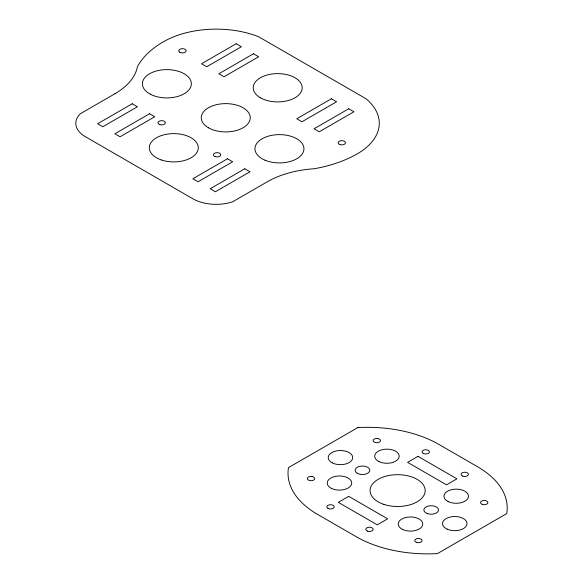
<?xml version="1.0" encoding="UTF-8"?>
<svg xmlns="http://www.w3.org/2000/svg" width="583" height="583" viewBox="0 0 583 583"><rect width="100%" height="100%" fill="white"/><g stroke="black" fill="none" stroke-linecap="round" stroke-linejoin="round"><path stroke-width="0.87" d="M114.902 93.768L80.265 113.765A32.947 19.02 0 0 0 85.461 136.765L192.842 198.767A32.947 19.02 0 0 0 232.683 201.769L267.32 181.765A78.559 45.357 0 0 1 314.084 168.764A104.102 60.1 0 0 0 357.386 153.766A74.711 43.135 0 0 0 366.051 98.767L258.663 36.773A74.711 43.135 0 0 0 163.4 41.772A104.102 60.1 0 0 0 137.42 66.768A78.559 45.357 0 0 1 114.902 93.768M132.224 103.767L97.58 123.771L102.776 126.766L137.42 106.769L132.224 103.767M236.144 43.769L201.507 63.773L206.703 66.768L241.34 46.771L236.144 43.769M149.54 113.765L114.902 133.769L120.098 136.765L154.735 116.768L149.54 113.765M253.467 53.767L218.822 73.771L224.018 76.767L258.663 56.77L253.467 53.767M227.487 158.765L192.842 178.77L198.038 181.765L232.683 161.768L227.487 158.765M331.406 98.767L296.769 118.772L301.965 121.767L336.602 101.77L331.406 98.767M244.802 168.764L210.164 188.768L215.36 191.771L249.998 171.766L244.802 168.764M348.729 108.766L314.084 128.77L319.28 131.765L353.925 111.768L348.729 108.766M357.78 427.594L288.498 467.595A100.677 58.125 0 0 0 317.509 514.344L356.483 536.841A100.677 58.125 0 0 0 437.454 553.595L506.736 513.594A100.677 58.125 0 0 0 477.725 466.845L438.751 444.341A100.677 58.125 0 0 0 357.78 427.594M348.692 496.344L338.293 502.342L377.267 524.838L387.659 518.841L348.692 496.344M417.967 456.343L407.575 462.341L446.549 484.845L456.941 478.84L417.967 456.343M377.784 438.547L376.837 438.474A3.673 2.121 0 0 0 373.164 440.595L373.288 441.142A3.673 2.121 0 0 0 379.431 442.096A3.673 2.121 0 0 0 377.784 438.547M311.971 476.544L311.016 476.471A3.673 2.121 0 0 0 307.343 478.592L307.467 479.139A3.673 2.121 0 0 0 313.618 480.093A3.673 2.121 0 0 0 311.971 476.544M215.178 156.579A3.673 2.121 0 0 0 220.768 154.823A3.673 2.121 0 0 0 215.331 152.906A3.673 2.121 0 0 0 215.178 156.579M159.829 124.609A3.673 2.121 0 0 0 165.339 122.765A3.673 2.121 0 0 0 159.829 120.929A3.673 2.121 0 0 0 159.829 124.609M179.856 52.273A3.673 2.121 0 0 0 185.999 51.319A3.673 2.121 0 0 0 181.495 48.724A3.673 2.121 0 0 0 179.856 52.273M339.43 144.387A3.673 2.121 0 0 0 345.413 143.141A3.673 2.121 0 0 0 340.552 140.773A3.673 2.121 0 0 0 339.43 144.387M260.39 97.769A24.493 14.145 0 0 0 301.375 91.429A24.493 14.145 0 0 0 271.372 74.107A24.493 14.145 0 0 0 260.39 97.769M161.542 160.012A24.493 14.145 0 0 0 198.286 147.769A24.493 14.145 0 0 0 161.542 135.518A24.493 14.145 0 0 0 161.542 160.012M208.43 127.772A24.493 14.145 0 0 0 249.415 121.432A24.493 14.145 0 0 0 219.412 104.109A24.493 14.145 0 0 0 208.43 127.772M264.995 160.187A24.493 14.145 0 0 0 303.801 150.283A24.493 14.145 0 0 0 269.543 135.832A24.493 14.145 0 0 0 264.995 160.187M150.429 94.257A24.493 14.145 0 0 0 190.809 86.743A24.493 14.145 0 0 0 159.356 70.31A24.493 14.145 0 0 0 150.429 94.257M482.381 504.426A3.673 2.121 0 0 0 487.898 502.59A3.673 2.121 0 0 0 482.381 500.753A3.673 2.121 0 0 0 482.381 504.426M416.349 542.35A3.673 2.121 0 0 0 422.07 540.74A3.673 2.121 0 0 0 416.794 538.685A3.673 2.121 0 0 0 416.349 542.35M462.764 476.136A3.673 2.121 0 0 0 468.404 474.431A3.673 2.121 0 0 0 463.033 472.463A3.673 2.121 0 0 0 462.764 476.136M367.574 531.157A3.673 2.121 0 0 0 373.149 529.386A3.673 2.121 0 0 0 367.698 527.484A3.673 2.121 0 0 0 367.574 531.157M327.923 508.354A3.673 2.121 0 0 0 334.059 507.378A3.673 2.121 0 0 0 329.526 504.798A3.673 2.121 0 0 0 327.923 508.354M423.615 453.567A3.673 2.121 0 0 0 429.423 452.058A3.673 2.121 0 0 0 424.256 449.908A3.673 2.121 0 0 0 423.615 453.567M383.84 504.368A27.554 15.909 0 0 0 425.175 490.595A27.554 15.909 0 0 0 383.84 476.814A27.554 15.909 0 0 0 383.84 504.368M447.11 529.109A12.25 7.069 0 0 0 466.881 524.664A12.25 7.069 0 0 0 450.338 517.004A12.25 7.069 0 0 0 447.11 529.109M332.303 462.866A12.25 7.069 0 0 0 352.453 459.032A12.25 7.069 0 0 0 336.624 450.878A12.25 7.069 0 0 0 332.303 462.866M378.782 461.488A12.25 7.069 0 0 0 398.932 457.655A12.25 7.069 0 0 0 383.104 449.5A12.25 7.069 0 0 0 378.782 461.488M331.326 488.314A12.25 7.069 0 0 0 351.469 484.48A12.25 7.069 0 0 0 335.648 476.326A12.25 7.069 0 0 0 331.326 488.314M448.065 501.489A12.25 7.069 0 0 0 468.215 497.656A12.25 7.069 0 0 0 452.386 489.501A12.25 7.069 0 0 0 448.065 501.489M402.336 529.313A12.25 7.069 0 0 0 422.486 525.48A12.25 7.069 0 0 0 406.664 517.325A12.25 7.069 0 0 0 402.336 529.313M357.284 473.301A7.346 4.241 0 0 0 369.564 471.37A7.346 4.241 0 0 0 360.52 466.196A7.346 4.241 0 0 0 357.284 473.301M427.492 513.638A7.346 4.241 0 0 0 438.533 509.979A7.346 4.241 0 0 0 427.521 506.292A7.346 4.241 0 0 0 427.492 513.638"/></g></svg>
